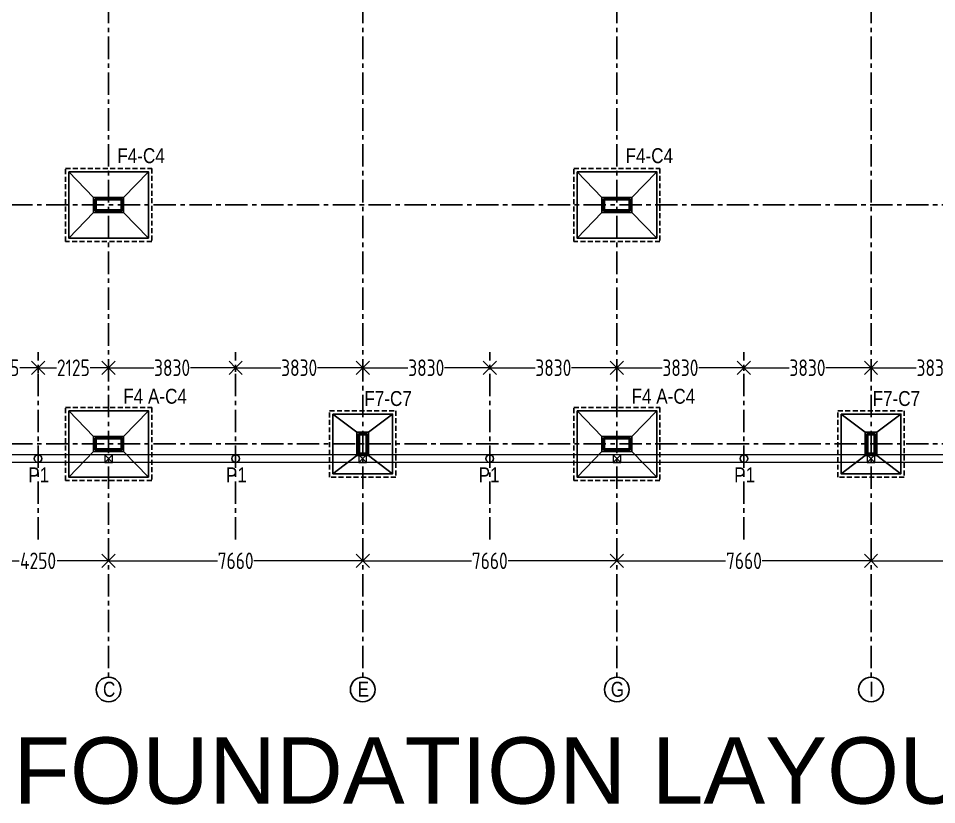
# Model space of a CAD drawing. Header units: inches. Extents: x -605 to 2991212, y -2872845 to 0.
# Drawn here: x 2309579 to 2337256, y -2727428 to -2703727 of the extents above; entities that cross this region are included whole.
import ezdxf

# ---------------------------------------------------------------- set-up
doc = ezdxf.new("R2010")
doc.units = ezdxf.units.IN
doc.header["$LTSCALE"] = 600
doc.header["$MEASUREMENT"] = 0
doc.linetypes.add('CENTER', pattern=[2, 1.25, -0.25, 0.25, -0.25])
doc.linetypes.add('DASHED2', pattern=[0.375, 0.25, -0.125])
for name, color, linetype, lineweight in [('PV_MASONRY', 10, 'Continuous', 0), ('PV_TEXT_ROMANS', 7, 'Continuous', 0), ('rDIMension', 1, 'Continuous', 18), ('rRCC 2', 40, 'Continuous', 15)]:
    doc.layers.add(name, color=color, linetype=linetype, lineweight=lineweight)
doc.layers.add('SnT-CENTER2', color=8, linetype='CENTER')
doc.styles.add('DIM', font='geniso.shx', dxfattribs={"width": 0.85})
doc.styles.add('J.P', font='ARIALN.TTF')
doc.styles.get("Standard").update_dxf_attribs({"font": 'arial.ttf'})
doc.dimstyles.new('ST-100', dxfattribs={"dimscale": 100, "dimtxt": 2.5, "dimasz": 2, "dimexe": 0.18, "dimexo": 0.0625, "dimgap": 0.2, "dimtad": 0, "dimdec": 0, "dimzin": 0, "dimdsep": 46, "dimtxsty": 'DIM', "dimblk": 'OPEN90', "dimcen": 0.09, "dimclrd": 256, "dimclrt": 7, "dimadec": 0, "dimazin": 0, "dimtfac": 1, "dimtdec": 0, "dimtofl": 0, "dimtmove": 0, "dimatfit": 3, "dimldrblk": 'OPEN90', "dimfxl": 1, "dimtolj": 1, "dimtzin": 0, "dimlwd": -1, "dimarcsym": 0})

# ---------------------------------------------------------------- blocks, each defined once
blk = doc.blocks.new('_Open90')
at = {"color": 0, "linetype": 'ByBlock', "lineweight": -2}
for p, q in [((0, 0), (-1, 0)), ((-0.5, 0.5), (0, 0)), ((0, 0), (-0.5, -0.5))]:
    blk.add_line(p, q, dxfattribs=at)
blk = doc.blocks.new('*D1384')
at = {"layer": 'Defpoints', "color": 0, "linetype": 'ByBlock'}
for p in [(2316128, -2714384), (2319958, -2714259), (2319958, -2714384)]:
    blk.add_point(p, dxfattribs=at)
at = {"layer": 'rDIMension', "color": 0, "linetype": 'ByBlock', "lineweight": -2}
for p, q in [((2316128, -2714384), (2316128, -2714259)), ((2319958, -2714384), (2319958, -2714259))]:
    blk.add_line(p, q, dxfattribs=at)
at = {"layer": 'rDIMension'}
for p, q in [((2316528, -2714259), (2317492, -2714259)), ((2319558, -2714259), (2318595, -2714259))]:
    blk.add_line(p, q, dxfattribs=at)
at = {"layer": 'rDIMension', "linetype": 'ByBlock', "xscale": 400, "yscale": 400, "zscale": 400, "rotation": 180}
blk.add_blockref('_Open90', (2316128, -2714259), dxfattribs=at)
at = {"layer": 'rDIMension', "linetype": 'ByBlock', "xscale": 400, "yscale": 400, "zscale": 400}
blk.add_blockref('_Open90', (2319958, -2714259), dxfattribs=at)
at = {"layer": 'rDIMension', "color": 7, "linetype": 'ByBlock', "insert": (2318043, -2714259), "char_height": 500, "attachment_point": 5, "style": 'DIM'}
blk.add_mtext('\\A1;3830', dxfattribs=at)
blk = doc.blocks.new('*D1385')
at = {"layer": 'Defpoints', "color": 0, "linetype": 'ByBlock'}
for p in [(2319958, -2714259), (2323788, -2714259), (2323788, -2714259)]:
    blk.add_point(p, dxfattribs=at)
at = {"layer": 'rDIMension', "color": 0, "linetype": 'ByBlock', "lineweight": -2}
for p, q in [((2319958, -2714259), (2319958, -2714259)), ((2323788, -2714259), (2323788, -2714259))]:
    blk.add_line(p, q, dxfattribs=at)
at = {"layer": 'rDIMension'}
for p, q in [((2320358, -2714259), (2321322, -2714259)), ((2323388, -2714259), (2322425, -2714259))]:
    blk.add_line(p, q, dxfattribs=at)
at = {"layer": 'rDIMension', "linetype": 'ByBlock', "xscale": 400, "yscale": 400, "zscale": 400, "rotation": 180}
blk.add_blockref('_Open90', (2319958, -2714259), dxfattribs=at)
at = {"layer": 'rDIMension', "linetype": 'ByBlock', "xscale": 400, "yscale": 400, "zscale": 400}
blk.add_blockref('_Open90', (2323788, -2714259), dxfattribs=at)
at = {"layer": 'rDIMension', "color": 7, "linetype": 'ByBlock', "insert": (2321873, -2714259), "char_height": 500, "attachment_point": 5, "style": 'DIM'}
blk.add_mtext('\\A1;3830', dxfattribs=at)
blk = doc.blocks.new('*D1386')
at = {"layer": 'Defpoints', "color": 0, "linetype": 'ByBlock'}
for p in [(2323788, -2714259), (2327618, -2714259), (2327618, -2714291)]:
    blk.add_point(p, dxfattribs=at)
at = {"layer": 'rDIMension', "color": 0, "linetype": 'ByBlock', "lineweight": -2}
for p, q in [((2323788, -2714259), (2323788, -2714259)), ((2327618, -2714291), (2327618, -2714259))]:
    blk.add_line(p, q, dxfattribs=at)
at = {"layer": 'rDIMension'}
for p, q in [((2324188, -2714259), (2325152, -2714259)), ((2327218, -2714259), (2326255, -2714259))]:
    blk.add_line(p, q, dxfattribs=at)
at = {"layer": 'rDIMension', "linetype": 'ByBlock', "xscale": 400, "yscale": 400, "zscale": 400, "rotation": 180}
blk.add_blockref('_Open90', (2323788, -2714259), dxfattribs=at)
at = {"layer": 'rDIMension', "linetype": 'ByBlock', "xscale": 400, "yscale": 400, "zscale": 400}
blk.add_blockref('_Open90', (2327618, -2714259), dxfattribs=at)
at = {"layer": 'rDIMension', "color": 7, "linetype": 'ByBlock', "insert": (2325703, -2714259), "char_height": 500, "attachment_point": 5, "style": 'DIM'}
blk.add_mtext('\\A1;3830', dxfattribs=at)
blk = doc.blocks.new('*D1387')
at = {"layer": 'Defpoints', "color": 0, "linetype": 'ByBlock'}
for p in [(2327618, -2714291), (2331448, -2714259), (2331448, -2714356)]:
    blk.add_point(p, dxfattribs=at)
at = {"layer": 'rDIMension', "color": 0, "linetype": 'ByBlock', "lineweight": -2}
for p, q in [((2327618, -2714291), (2327618, -2714259)), ((2331448, -2714356), (2331448, -2714259))]:
    blk.add_line(p, q, dxfattribs=at)
at = {"layer": 'rDIMension'}
for p, q in [((2328018, -2714259), (2328982, -2714259)), ((2331048, -2714259), (2330085, -2714259))]:
    blk.add_line(p, q, dxfattribs=at)
at = {"layer": 'rDIMension', "linetype": 'ByBlock', "xscale": 400, "yscale": 400, "zscale": 400, "rotation": 180}
blk.add_blockref('_Open90', (2327618, -2714259), dxfattribs=at)
at = {"layer": 'rDIMension', "linetype": 'ByBlock', "xscale": 400, "yscale": 400, "zscale": 400}
blk.add_blockref('_Open90', (2331448, -2714259), dxfattribs=at)
at = {"layer": 'rDIMension', "color": 7, "linetype": 'ByBlock', "insert": (2329533, -2714259), "char_height": 500, "attachment_point": 5, "style": 'DIM'}
blk.add_mtext('\\A1;3830', dxfattribs=at)
blk = doc.blocks.new('*D1388')
at = {"layer": 'Defpoints', "color": 0, "linetype": 'ByBlock'}
for p in [(2331448, -2714356), (2335278, -2714259), (2335278, -2714364)]:
    blk.add_point(p, dxfattribs=at)
at = {"layer": 'rDIMension', "color": 0, "linetype": 'ByBlock', "lineweight": -2}
for p, q in [((2331448, -2714356), (2331448, -2714259)), ((2335278, -2714364), (2335278, -2714259))]:
    blk.add_line(p, q, dxfattribs=at)
at = {"layer": 'rDIMension'}
for p, q in [((2331848, -2714259), (2332812, -2714259)), ((2334878, -2714259), (2333915, -2714259))]:
    blk.add_line(p, q, dxfattribs=at)
at = {"layer": 'rDIMension', "linetype": 'ByBlock', "xscale": 400, "yscale": 400, "zscale": 400, "rotation": 180}
blk.add_blockref('_Open90', (2331448, -2714259), dxfattribs=at)
at = {"layer": 'rDIMension', "linetype": 'ByBlock', "xscale": 400, "yscale": 400, "zscale": 400}
blk.add_blockref('_Open90', (2335278, -2714259), dxfattribs=at)
at = {"layer": 'rDIMension', "color": 7, "linetype": 'ByBlock', "insert": (2333363, -2714259), "char_height": 500, "attachment_point": 5, "style": 'DIM'}
blk.add_mtext('\\A1;3830', dxfattribs=at)
blk = doc.blocks.new('*D1389')
at = {"layer": 'Defpoints', "color": 0, "linetype": 'ByBlock'}
for p in [(2335278, -2714364), (2339108, -2714259), (2339108, -2714273)]:
    blk.add_point(p, dxfattribs=at)
at = {"layer": 'rDIMension', "color": 0, "linetype": 'ByBlock', "lineweight": -2}
for p, q in [((2335278, -2714364), (2335278, -2714259)), ((2339108, -2714273), (2339108, -2714259))]:
    blk.add_line(p, q, dxfattribs=at)
at = {"layer": 'rDIMension'}
for p, q in [((2335678, -2714259), (2336642, -2714259)), ((2338708, -2714259), (2337745, -2714259))]:
    blk.add_line(p, q, dxfattribs=at)
at = {"layer": 'rDIMension', "linetype": 'ByBlock', "xscale": 400, "yscale": 400, "zscale": 400, "rotation": 180}
blk.add_blockref('_Open90', (2335278, -2714259), dxfattribs=at)
at = {"layer": 'rDIMension', "linetype": 'ByBlock', "xscale": 400, "yscale": 400, "zscale": 400}
blk.add_blockref('_Open90', (2339108, -2714259), dxfattribs=at)
at = {"layer": 'rDIMension', "color": 7, "linetype": 'ByBlock', "insert": (2337193, -2714259), "char_height": 500, "attachment_point": 5, "style": 'DIM'}
blk.add_mtext('\\A1;3830', dxfattribs=at)
blk = doc.blocks.new('*D1418')
at = {"layer": 'Defpoints', "color": 0, "linetype": 'ByBlock'}
for p in [(2312298, -2714259), (2312298, -2714307), (2316128, -2714384)]:
    blk.add_point(p, dxfattribs=at)
at = {"layer": 'rDIMension', "color": 0, "linetype": 'ByBlock', "lineweight": -2}
for p, q in [((2312298, -2714307), (2312298, -2714259)), ((2316128, -2714384), (2316128, -2714259))]:
    blk.add_line(p, q, dxfattribs=at)
at = {"layer": 'rDIMension'}
for p, q in [((2312698, -2714259), (2313662, -2714259)), ((2315728, -2714259), (2314765, -2714259))]:
    blk.add_line(p, q, dxfattribs=at)
at = {"layer": 'rDIMension', "linetype": 'ByBlock', "xscale": 400, "yscale": 400, "zscale": 400, "rotation": 180}
blk.add_blockref('_Open90', (2312298, -2714259), dxfattribs=at)
at = {"layer": 'rDIMension', "linetype": 'ByBlock', "xscale": 400, "yscale": 400, "zscale": 400}
blk.add_blockref('_Open90', (2316128, -2714259), dxfattribs=at)
at = {"layer": 'rDIMension', "color": 7, "linetype": 'ByBlock', "insert": (2314213, -2714259), "char_height": 500, "attachment_point": 5, "style": 'DIM'}
blk.add_mtext('\\A1;3830', dxfattribs=at)
blk = doc.blocks.new('*D1419')
at = {"layer": 'Defpoints', "color": 0, "linetype": 'ByBlock'}
for p in [(2310173, -2714259), (2310173, -2714417), (2312298, -2714307)]:
    blk.add_point(p, dxfattribs=at)
at = {"layer": 'rDIMension', "color": 0, "linetype": 'ByBlock', "lineweight": -2}
for p, q in [((2310173, -2714417), (2310173, -2714259)), ((2312298, -2714307), (2312298, -2714259))]:
    blk.add_line(p, q, dxfattribs=at)
at = {"layer": 'rDIMension'}
for p, q in [((2310573, -2714259), (2310727, -2714259)), ((2311898, -2714259), (2311744, -2714259))]:
    blk.add_line(p, q, dxfattribs=at)
at = {"layer": 'rDIMension', "linetype": 'ByBlock', "xscale": 400, "yscale": 400, "zscale": 400, "rotation": 180}
blk.add_blockref('_Open90', (2310173, -2714259), dxfattribs=at)
at = {"layer": 'rDIMension', "linetype": 'ByBlock', "xscale": 400, "yscale": 400, "zscale": 400}
blk.add_blockref('_Open90', (2312298, -2714259), dxfattribs=at)
at = {"layer": 'rDIMension', "color": 7, "linetype": 'ByBlock', "insert": (2311236, -2714259), "char_height": 500, "attachment_point": 5, "style": 'DIM'}
blk.add_mtext('\\A1;2125', dxfattribs=at)
blk = doc.blocks.new('*D1420')
at = {"layer": 'Defpoints', "color": 0, "linetype": 'ByBlock'}
for p in [(2308048, -2714259), (2308048, -2714369), (2310173, -2714417)]:
    blk.add_point(p, dxfattribs=at)
at = {"layer": 'rDIMension', "color": 0, "linetype": 'ByBlock', "lineweight": -2}
for p, q in [((2308048, -2714369), (2308048, -2714259)), ((2310173, -2714417), (2310173, -2714259))]:
    blk.add_line(p, q, dxfattribs=at)
at = {"layer": 'rDIMension'}
for p, q in [((2308448, -2714259), (2308602, -2714259)), ((2309773, -2714259), (2309619, -2714259))]:
    blk.add_line(p, q, dxfattribs=at)
at = {"layer": 'rDIMension', "linetype": 'ByBlock', "xscale": 400, "yscale": 400, "zscale": 400, "rotation": 180}
blk.add_blockref('_Open90', (2308048, -2714259), dxfattribs=at)
at = {"layer": 'rDIMension', "linetype": 'ByBlock', "xscale": 400, "yscale": 400, "zscale": 400}
blk.add_blockref('_Open90', (2310173, -2714259), dxfattribs=at)
at = {"layer": 'rDIMension', "color": 7, "linetype": 'ByBlock', "insert": (2309111, -2714259), "char_height": 500, "attachment_point": 5, "style": 'DIM'}
blk.add_mtext('\\A1;2125', dxfattribs=at)
blk = doc.blocks.new('*D1449')
at = {"layer": 'Defpoints', "color": 0, "linetype": 'ByBlock'}
for p in [(2312298, -2719505), (2308048, -2720078), (2312298, -2720078)]:
    blk.add_point(p, dxfattribs=at)
at = {"layer": 'rDIMension', "color": 0, "linetype": 'ByBlock', "lineweight": -2}
for p, q in [((2312298, -2719505), (2312298, -2720078)), ((2308048, -2720078), (2308048, -2720078))]:
    blk.add_line(p, q, dxfattribs=at)
at = {"layer": 'rDIMension'}
for p, q in [((2308448, -2720078), (2309600, -2720078)), ((2311898, -2720078), (2310746, -2720078))]:
    blk.add_line(p, q, dxfattribs=at)
at = {"layer": 'rDIMension', "linetype": 'ByBlock', "xscale": 400, "yscale": 400, "zscale": 400, "rotation": 180}
blk.add_blockref('_Open90', (2308048, -2720078), dxfattribs=at)
at = {"layer": 'rDIMension', "linetype": 'ByBlock', "xscale": 400, "yscale": 400, "zscale": 400}
blk.add_blockref('_Open90', (2312298, -2720078), dxfattribs=at)
at = {"layer": 'rDIMension', "color": 7, "linetype": 'ByBlock', "insert": (2310173, -2720078), "char_height": 500, "attachment_point": 5, "style": 'DIM'}
blk.add_mtext('\\A1;4250', dxfattribs=at)
blk = doc.blocks.new('*D1450')
at = {"layer": 'Defpoints', "color": 0, "linetype": 'ByBlock'}
for p in [(2312298, -2719505), (2319958, -2719845), (2319958, -2720078)]:
    blk.add_point(p, dxfattribs=at)
at = {"layer": 'rDIMension', "color": 0, "linetype": 'ByBlock', "lineweight": -2}
for p, q in [((2312298, -2719505), (2312298, -2720078)), ((2319958, -2719845), (2319958, -2720078))]:
    blk.add_line(p, q, dxfattribs=at)
at = {"layer": 'rDIMension'}
for p, q in [((2312698, -2720078), (2315577, -2720078)), ((2319558, -2720078), (2316680, -2720078))]:
    blk.add_line(p, q, dxfattribs=at)
at = {"layer": 'rDIMension', "linetype": 'ByBlock', "xscale": 400, "yscale": 400, "zscale": 400, "rotation": 180}
blk.add_blockref('_Open90', (2312298, -2720078), dxfattribs=at)
at = {"layer": 'rDIMension', "linetype": 'ByBlock', "xscale": 400, "yscale": 400, "zscale": 400}
blk.add_blockref('_Open90', (2319958, -2720078), dxfattribs=at)
at = {"layer": 'rDIMension', "color": 7, "linetype": 'ByBlock', "insert": (2316128, -2720078), "char_height": 500, "attachment_point": 5, "style": 'DIM'}
blk.add_mtext('\\A1;7660', dxfattribs=at)
blk = doc.blocks.new('*D1451')
at = {"layer": 'Defpoints', "color": 0, "linetype": 'ByBlock'}
for p in [(2319958, -2719845), (2327618, -2719845), (2327618, -2720078)]:
    blk.add_point(p, dxfattribs=at)
at = {"layer": 'rDIMension', "color": 0, "linetype": 'ByBlock', "lineweight": -2}
for p, q in [((2319958, -2719845), (2319958, -2720078)), ((2327618, -2719845), (2327618, -2720078))]:
    blk.add_line(p, q, dxfattribs=at)
at = {"layer": 'rDIMension'}
for p, q in [((2320358, -2720078), (2323237, -2720078)), ((2327218, -2720078), (2324340, -2720078))]:
    blk.add_line(p, q, dxfattribs=at)
at = {"layer": 'rDIMension', "linetype": 'ByBlock', "xscale": 400, "yscale": 400, "zscale": 400, "rotation": 180}
blk.add_blockref('_Open90', (2319958, -2720078), dxfattribs=at)
at = {"layer": 'rDIMension', "linetype": 'ByBlock', "xscale": 400, "yscale": 400, "zscale": 400}
blk.add_blockref('_Open90', (2327618, -2720078), dxfattribs=at)
at = {"layer": 'rDIMension', "color": 7, "linetype": 'ByBlock', "insert": (2323788, -2720078), "char_height": 500, "attachment_point": 5, "style": 'DIM'}
blk.add_mtext('\\A1;7660', dxfattribs=at)
blk = doc.blocks.new('*D1452')
at = {"layer": 'Defpoints', "color": 0, "linetype": 'ByBlock'}
for p in [(2327618, -2719845), (2335278, -2719845), (2335278, -2720078)]:
    blk.add_point(p, dxfattribs=at)
at = {"layer": 'rDIMension', "color": 0, "linetype": 'ByBlock', "lineweight": -2}
for p, q in [((2327618, -2719845), (2327618, -2720078)), ((2335278, -2719845), (2335278, -2720078))]:
    blk.add_line(p, q, dxfattribs=at)
at = {"layer": 'rDIMension'}
for p, q in [((2328018, -2720078), (2330897, -2720078)), ((2334878, -2720078), (2332000, -2720078))]:
    blk.add_line(p, q, dxfattribs=at)
at = {"layer": 'rDIMension', "linetype": 'ByBlock', "xscale": 400, "yscale": 400, "zscale": 400, "rotation": 180}
blk.add_blockref('_Open90', (2327618, -2720078), dxfattribs=at)
at = {"layer": 'rDIMension', "linetype": 'ByBlock', "xscale": 400, "yscale": 400, "zscale": 400}
blk.add_blockref('_Open90', (2335278, -2720078), dxfattribs=at)
at = {"layer": 'rDIMension', "color": 7, "linetype": 'ByBlock', "insert": (2331448, -2720078), "char_height": 500, "attachment_point": 5, "style": 'DIM'}
blk.add_mtext('\\A1;7660', dxfattribs=at)
blk = doc.blocks.new('*D1453')
at = {"layer": 'Defpoints', "color": 0, "linetype": 'ByBlock'}
for p in [(2335278, -2719845), (2342938, -2719845), (2342938, -2720078)]:
    blk.add_point(p, dxfattribs=at)
at = {"layer": 'rDIMension', "color": 0, "linetype": 'ByBlock', "lineweight": -2}
for p, q in [((2335278, -2719845), (2335278, -2720078)), ((2342938, -2719845), (2342938, -2720078))]:
    blk.add_line(p, q, dxfattribs=at)
at = {"layer": 'rDIMension'}
for p, q in [((2335678, -2720078), (2338557, -2720078)), ((2342538, -2720078), (2339660, -2720078))]:
    blk.add_line(p, q, dxfattribs=at)
at = {"layer": 'rDIMension', "linetype": 'ByBlock', "xscale": 400, "yscale": 400, "zscale": 400, "rotation": 180}
blk.add_blockref('_Open90', (2335278, -2720078), dxfattribs=at)
at = {"layer": 'rDIMension', "linetype": 'ByBlock', "xscale": 400, "yscale": 400, "zscale": 400}
blk.add_blockref('_Open90', (2342938, -2720078), dxfattribs=at)
at = {"layer": 'rDIMension', "color": 7, "linetype": 'ByBlock', "insert": (2339108, -2720078), "char_height": 500, "attachment_point": 5, "style": 'DIM'}
blk.add_mtext('\\A1;7660', dxfattribs=at)

msp = doc.modelspace()

# ---------------------------------------------------------------- linework, layer by layer
at = {"color": 7, "linetype": 'DASHED2'}
for points in [[(2310998.1, -2708250.4), (2313598.1, -2708250.4), (2313598.1, -2710450.4), (2310998.1, -2710450.4)], [(2326318.1, -2708250.4), (2328918.1, -2708250.4), (2328918.1, -2710450.4), (2326318.1, -2710450.4)], [(2310998.1, -2715455.4), (2313598.1, -2715455.4), (2313598.1, -2717655.4), (2310998.1, -2717655.4)], [(2318958.1, -2715555.4), (2320958.1, -2715555.4), (2320958.1, -2717555.4), (2318958.1, -2717555.4)], [(2326318.1, -2715455.4), (2328918.1, -2715455.4), (2328918.1, -2717655.4), (2326318.1, -2717655.4)], [(2334278.1, -2715555.4), (2336278.1, -2715555.4), (2336278.1, -2717555.4), (2334278.1, -2717555.4)]]:
    msp.add_lwpolyline(points, close=True, dxfattribs=at)
at = {"color": 1, "linetype": 'ByBlock'}
for points in [[(2311098.1, -2708350.4), (2313498.1, -2708350.4), (2313498.1, -2710350.4), (2311098.1, -2710350.4)], [(2326418.1, -2708350.4), (2328818.1, -2708350.4), (2328818.1, -2710350.4), (2326418.1, -2710350.4)], [(2311848.1, -2709125.4), (2312748.1, -2709125.4), (2312748.1, -2709575.4), (2311848.1, -2709575.4)], [(2327168.1, -2709125.4), (2328068.1, -2709125.4), (2328068.1, -2709575.4), (2327168.1, -2709575.4)], [(2311098.1, -2715555.4), (2313498.1, -2715555.4), (2313498.1, -2717555.4), (2311098.1, -2717555.4)], [(2326418.1, -2715555.4), (2328818.1, -2715555.4), (2328818.1, -2717555.4), (2326418.1, -2717555.4)], [(2319058.1, -2715655.4), (2320858.1, -2715655.4), (2320858.1, -2717455.4), (2319058.1, -2717455.4)], [(2334378.1, -2715655.4), (2336178.1, -2715655.4), (2336178.1, -2717455.4), (2334378.1, -2717455.4)], [(2311848.1, -2716330.4), (2312748.1, -2716330.4), (2312748.1, -2716780.4), (2311848.1, -2716780.4)], [(2319783.1, -2716205.4), (2319783.1, -2716905.4), (2320133.1, -2716905.4), (2320133.1, -2716205.4)], [(2327168.1, -2716330.4), (2328068.1, -2716330.4), (2328068.1, -2716780.4), (2327168.1, -2716780.4)], [(2335103.1, -2716205.4), (2335103.1, -2716905.4), (2335453.1, -2716905.4), (2335453.1, -2716205.4)]]:
    msp.add_lwpolyline(points, close=True, dxfattribs=at)
for points in [[(2311098.1, -2708350.4), (2311848.1, -2709125.4)], [(2313498.1, -2708350.4), (2312748.1, -2709125.4)], [(2326418.1, -2708350.4), (2327168.1, -2709125.4)], [(2328818.1, -2708350.4), (2328068.1, -2709125.4)], [(2311098.1, -2710350.4), (2311848.1, -2709575.4)], [(2313498.1, -2710350.4), (2312748.1, -2709575.4)], [(2326418.1, -2710350.4), (2327168.1, -2709575.4)], [(2328818.1, -2710350.4), (2328068.1, -2709575.4)], [(2311098.1, -2715555.4), (2311848.1, -2716330.4)], [(2313498.1, -2715555.4), (2312748.1, -2716330.4)], [(2326418.1, -2715555.4), (2327168.1, -2716330.4)], [(2328818.1, -2715555.4), (2328068.1, -2716330.4)], [(2319783.1, -2716205.4), (2319058.1, -2715655.4)], [(2320133.1, -2716205.4), (2320858.1, -2715655.4)], [(2335103.1, -2716205.4), (2334378.1, -2715655.4)], [(2335453.1, -2716205.4), (2336178.1, -2715655.4)], [(2311098.1, -2717555.4), (2311848.1, -2716780.4)], [(2313498.1, -2717555.4), (2312748.1, -2716780.4)], [(2319783.1, -2716905.4), (2319058.1, -2717455.4)], [(2320133.1, -2716905.4), (2320858.1, -2717455.4)], [(2326418.1, -2717555.4), (2327168.1, -2716780.4)], [(2328818.1, -2717555.4), (2328068.1, -2716780.4)], [(2335103.1, -2716905.4), (2334378.1, -2717455.4)], [(2335453.1, -2716905.4), (2336178.1, -2717455.4)]]:
    msp.add_lwpolyline(points, dxfattribs=at)
at = {"color": 3, "linetype": 'ByBlock'}
for points in [[(2311898.1, -2709175.4), (2312698.1, -2709175.4), (2312698.1, -2709525.4), (2311898.1, -2709525.4)], [(2327218.1, -2709175.4), (2328018.1, -2709175.4), (2328018.1, -2709525.4), (2327218.1, -2709525.4)], [(2311898.1, -2716380.4), (2312698.1, -2716380.4), (2312698.1, -2716730.4), (2311898.1, -2716730.4)], [(2319833.1, -2716255.4), (2319833.1, -2716855.4), (2320083.1, -2716855.4), (2320083.1, -2716255.4)], [(2327218.1, -2716380.4), (2328018.1, -2716380.4), (2328018.1, -2716730.4), (2327218.1, -2716730.4)], [(2335153.1, -2716255.4), (2335153.1, -2716855.4), (2335403.1, -2716855.4), (2335403.1, -2716255.4)]]:
    msp.add_lwpolyline(points, close=True, dxfattribs=at)
at = {"color": 2, "linetype": 'ByBlock'}
for points in [[(2311923.1, -2709200.4), (2312673.1, -2709200.4), (2312673.1, -2709500.4), (2311923.1, -2709500.4)], [(2327243.1, -2709200.4), (2327993.1, -2709200.4), (2327993.1, -2709500.4), (2327243.1, -2709500.4)], [(2311923.1, -2716405.4), (2312673.1, -2716405.4), (2312673.1, -2716705.4), (2311923.1, -2716705.4)], [(2319858.1, -2716280.4), (2319858.1, -2716830.4), (2320058.1, -2716830.4), (2320058.1, -2716280.4)], [(2327243.1, -2716405.4), (2327993.1, -2716405.4), (2327993.1, -2716705.4), (2327243.1, -2716705.4)], [(2335178.1, -2716280.4), (2335178.1, -2716830.4), (2335378.1, -2716830.4), (2335378.1, -2716280.4)]]:
    msp.add_lwpolyline(points, close=True, dxfattribs=at)
at = {"color": 8, "linetype": 'ByBlock'}
for centre in [(2310173.1, -2716994.9), (2316128.1, -2716994.9), (2323788.1, -2716994.9), (2323788.1, -2716994.9), (2331448.1, -2716994.9), (2331448.1, -2716994.9)]:
    msp.add_circle(centre, 115, dxfattribs=at)
at = {"color": 1, "linetype": 'ByBlock'}
for centre in [(2312298.1, -2723958.3), (2319958.1, -2723958.3), (2327618.1, -2723958.3), (2335278.1, -2723958.3)]:
    msp.add_circle(centre, 372.1, dxfattribs=at)
at = {"layer": 'PV_MASONRY', "color": 8}
for points in [[(2358843.1, -2702248.4), (2358843.1, -2717109.9), (2296303.1, -2717109.9), (2296303.1, -2686887)], [(2358613.1, -2702248.4), (2358613.1, -2716879.9), (2296533.1, -2716879.9), (2296533.1, -2686887)]]:
    msp.add_lwpolyline(points, dxfattribs=at)
at = {"layer": 'rRCC 2', "color": 6}
for p, q in [((2312413.1, -2716879.9), (2312183.1, -2717109.9)), ((2312413.1, -2717109.9), (2312183.1, -2716879.9)), ((2320073.1, -2716879.9), (2319843.1, -2717109.9)), ((2320073.1, -2717109.9), (2319843.1, -2716879.9)), ((2327733.1, -2716879.9), (2327503.1, -2717109.9)), ((2327733.1, -2717109.9), (2327503.1, -2716879.9)), ((2335393.1, -2716879.9), (2335163.1, -2717109.9)), ((2335393.1, -2717109.9), (2335163.1, -2716879.9))]:
    msp.add_line(p, q, dxfattribs=at)
for points in [[(2312413.1, -2716879.9), (2312183.1, -2716879.9), (2312183.1, -2717109.9), (2312413.1, -2717109.9)], [(2320073.1, -2716879.9), (2319843.1, -2716879.9), (2319843.1, -2717109.9), (2320073.1, -2717109.9)], [(2327733.1, -2716879.9), (2327503.1, -2716879.9), (2327503.1, -2717109.9), (2327733.1, -2717109.9)], [(2335393.1, -2716879.9), (2335163.1, -2716879.9), (2335163.1, -2717109.9), (2335393.1, -2717109.9)]]:
    msp.add_lwpolyline(points, close=True, dxfattribs=at)
at = {"layer": 'SnT-CENTER2', "color": 6, "ltscale": 0.9}
for p, q in [((2312298.1, -2622198.1), (2312298.1, -2723586.2)), ((2319958.1, -2622198.1), (2319958.1, -2723586.2)), ((2327618.1, -2622198.1), (2327618.1, -2723586.2)), ((2335278.1, -2622198.1), (2335278.1, -2723586.2)), ((2299614.3, -2709350.4), (2365919.7, -2709350.4)), ((2299614.3, -2716555.4), (2365919.7, -2716555.4))]:
    msp.add_line(p, q, dxfattribs=at)
at = {"layer": 'SnT-CENTER2', "color": 8, "ltscale": 0.9}
for points in [[(2310173.1, -2719439), (2310173.1, -2713791.1)], [(2316128.1, -2719439), (2316128.1, -2713791.1)], [(2323788.1, -2719439), (2323788.1, -2713791.1)], [(2331448.1, -2719439), (2331448.1, -2713791.1)]]:
    msp.add_lwpolyline(points, dxfattribs=at)

# ---------------------------------------------------------------- texts
at = {"layer": 'PV_TEXT_ROMANS', "char_height": 450, "style": 'J.P'}
for s, insert, width, attachment_point in [('\\pxqc;F4-C4', (2312810.4, -2707641.8), 931.892, 1), ('\\pxqc;F4-C4', (2328130.4, -2707641.8), 931.892, 1), ('\\pxqc;F4 A-C4', (2312502.4, -2714893.3), 2396.759, 1), ('\\pxqc;F7-C7', (2320256.1, -2714961.2), 931.892, 1), ('\\pxqc;F4 A-C4', (2327822.4, -2714893.3), 2396.759, 1), ('\\pxqc;F7-C7', (2335576.1, -2714961.2), 931.892, 1), ('\\pxqc;P1', (2309125, -2717263.6), 2135.966, 1), ('\\pxqc;P1', (2315080, -2717263.6), 2135.966, 1), ('\\pxqc;P1', (2324836.2, -2717263.6), 2135.966, 3), ('\\pxqc;P1', (2330400, -2717263.6), 2135.966, 1), ('\\pxqc;C', (2311849, -2723724.2), 931.892, 1), ('\\pxqc;E', (2319509, -2723724.2), 931.892, 1), ('\\pxqc;G', (2327169, -2723724.2), 931.892, 1), ('\\pxqc;I', (2334829, -2723724.2), 931.892, 1)]:
    msp.add_mtext(s, dxfattribs=dict(at, insert=insert, width=width, attachment_point=attachment_point))
at = {"layer": 'rRCC 2'}
msp.add_text('FOUNDATION LAYOUT DETAIL', height=2000, dxfattribs=at).set_placement((2309427.5, -2727399.2))

# ---------------------------------------------------------------- dimensions: what is measured, and where the dimension line sits
at = {"layer": 'rDIMension', "color": 4, "linetype": 'ByBlock'}
for base, p1, p2, picture, middle in [((2308048.1, -2714259.2), (2310173.1, -2714416.6), (2308048.1, -2714369.3), '*D1420', (2309110.6, -2714259.2)), ((2310173.1, -2714259.2), (2312298.1, -2714307.4), (2310173.1, -2714416.6), '*D1419', (2311235.6, -2714259.2)), ((2312298.1, -2714259.2), (2316128.1, -2714384), (2312298.1, -2714307.4), '*D1418', (2314213.1, -2714259.2))]:
    dim = msp.add_linear_dim(base=base, p1=p1, p2=p2, dimstyle='ST-100', override={"dimtxt": 5, "dimasz": 4, "dimexe": 0, "dimexo": 0, "dimtmove": 1, "dimfxl": 1.25, "dimtfillclr": 256, "dimarcsym": 2}, dxfattribs=at)
    dim.commit()
    dim.dimension.update_dxf_attribs({"geometry": picture, "text_midpoint": middle})
at = {"layer": 'rDIMension', "color": 1, "linetype": 'ByBlock'}
for base, p1, p2, override, picture, middle in [((2319958.1, -2714259.2), (2316128.1, -2714384), (2319958.1, -2714384), {"dimtxt": 5, "dimasz": 4, "dimexe": 0, "dimexo": 0, "dimtmove": 1, "dimfxl": 1.25, "dimtfillclr": 256, "dimarcsym": 2}, '*D1384', (2318043.1, -2714259.2)), ((2323788.1, -2714259.2), (2319958.1, -2714259.2), (2323788.1, -2714259.2), {"dimtxt": 5, "dimasz": 4, "dimexe": 0, "dimexo": 0, "dimtmove": 1, "dimfxl": 1.25, "dimtfillclr": 256, "dimarcsym": 2}, '*D1385', (2321873.1, -2714259.2)), ((2312298.1, -2720078.1), (2308048.1, -2720078.1), (2312298.1, -2719505.4), {"dimtxt": 5, "dimasz": 4, "dimexe": 0, "dimexo": 0, "dimblk": 'Open90', "dimtmove": 1, "dimfxl": 1.25, "dimtfillclr": 256, "dimarcsym": 2}, '*D1449', (2310173.1, -2720078.1)), ((2319958.1, -2720078.1), (2312298.1, -2719505.4), (2319958.1, -2719844.8), {"dimtxt": 5, "dimasz": 4, "dimexe": 0, "dimexo": 0, "dimblk": 'Open90', "dimtmove": 1, "dimfxl": 1.25, "dimtfillclr": 256, "dimarcsym": 2}, '*D1450', (2316128.1, -2720078.1)), ((2327618.1, -2720078.1), (2319958.1, -2719844.8), (2327618.1, -2719844.8), {"dimtxt": 5, "dimasz": 4, "dimexe": 0, "dimexo": 0, "dimblk": 'Open90', "dimtmove": 1, "dimfxl": 1.25, "dimtfillclr": 256, "dimarcsym": 2}, '*D1451', (2323788.1, -2720078.1)), ((2335278.1, -2720078.1), (2327618.1, -2719844.8), (2335278.1, -2719844.8), {"dimtxt": 5, "dimasz": 4, "dimexe": 0, "dimexo": 0, "dimblk": 'Open90', "dimtmove": 1, "dimfxl": 1.25, "dimtfillclr": 256, "dimarcsym": 2}, '*D1452', (2331448.1, -2720078.1)), ((2342938.1, -2720078.1), (2335278.1, -2719844.8), (2342938.1, -2719844.8), {"dimtxt": 5, "dimasz": 4, "dimexe": 0, "dimexo": 0, "dimblk": 'Open90', "dimtmove": 1, "dimfxl": 1.25, "dimtfillclr": 256, "dimarcsym": 2}, '*D1453', (2339108.1, -2720078.1))]:
    dim = msp.add_linear_dim(base=base, p1=p1, p2=p2, dimstyle='ST-100', override=override, dxfattribs=at)
    dim.commit()
    dim.dimension.update_dxf_attribs({"geometry": picture, "text_midpoint": middle})
at = {"layer": 'rDIMension', "color": 8, "linetype": 'ByBlock'}
for base, p1, p2, picture, middle in [((2327618.1, -2714259.2), (2323788.1, -2714259.2), (2327618.1, -2714291.5), '*D1386', (2325703.1, -2714259.2)), ((2331448.1, -2714259.2), (2327618.1, -2714291.5), (2331448.1, -2714356.4), '*D1387', (2329533.1, -2714259.2)), ((2335278.1, -2714259.2), (2331448.1, -2714356.4), (2335278.1, -2714364.3), '*D1388', (2333363.1, -2714259.2)), ((2339108.1, -2714259.2), (2335278.1, -2714364.3), (2339108.1, -2714272.6), '*D1389', (2337193.1, -2714259.2))]:
    dim = msp.add_linear_dim(base=base, p1=p1, p2=p2, dimstyle='ST-100', override={"dimtxt": 5, "dimasz": 4, "dimexe": 0, "dimexo": 0, "dimtmove": 1, "dimfxl": 1.25, "dimtfillclr": 256, "dimarcsym": 2}, dxfattribs=at)
    dim.commit()
    dim.dimension.update_dxf_attribs({"geometry": picture, "text_midpoint": middle})

doc.saveas('drawing.dxf')
